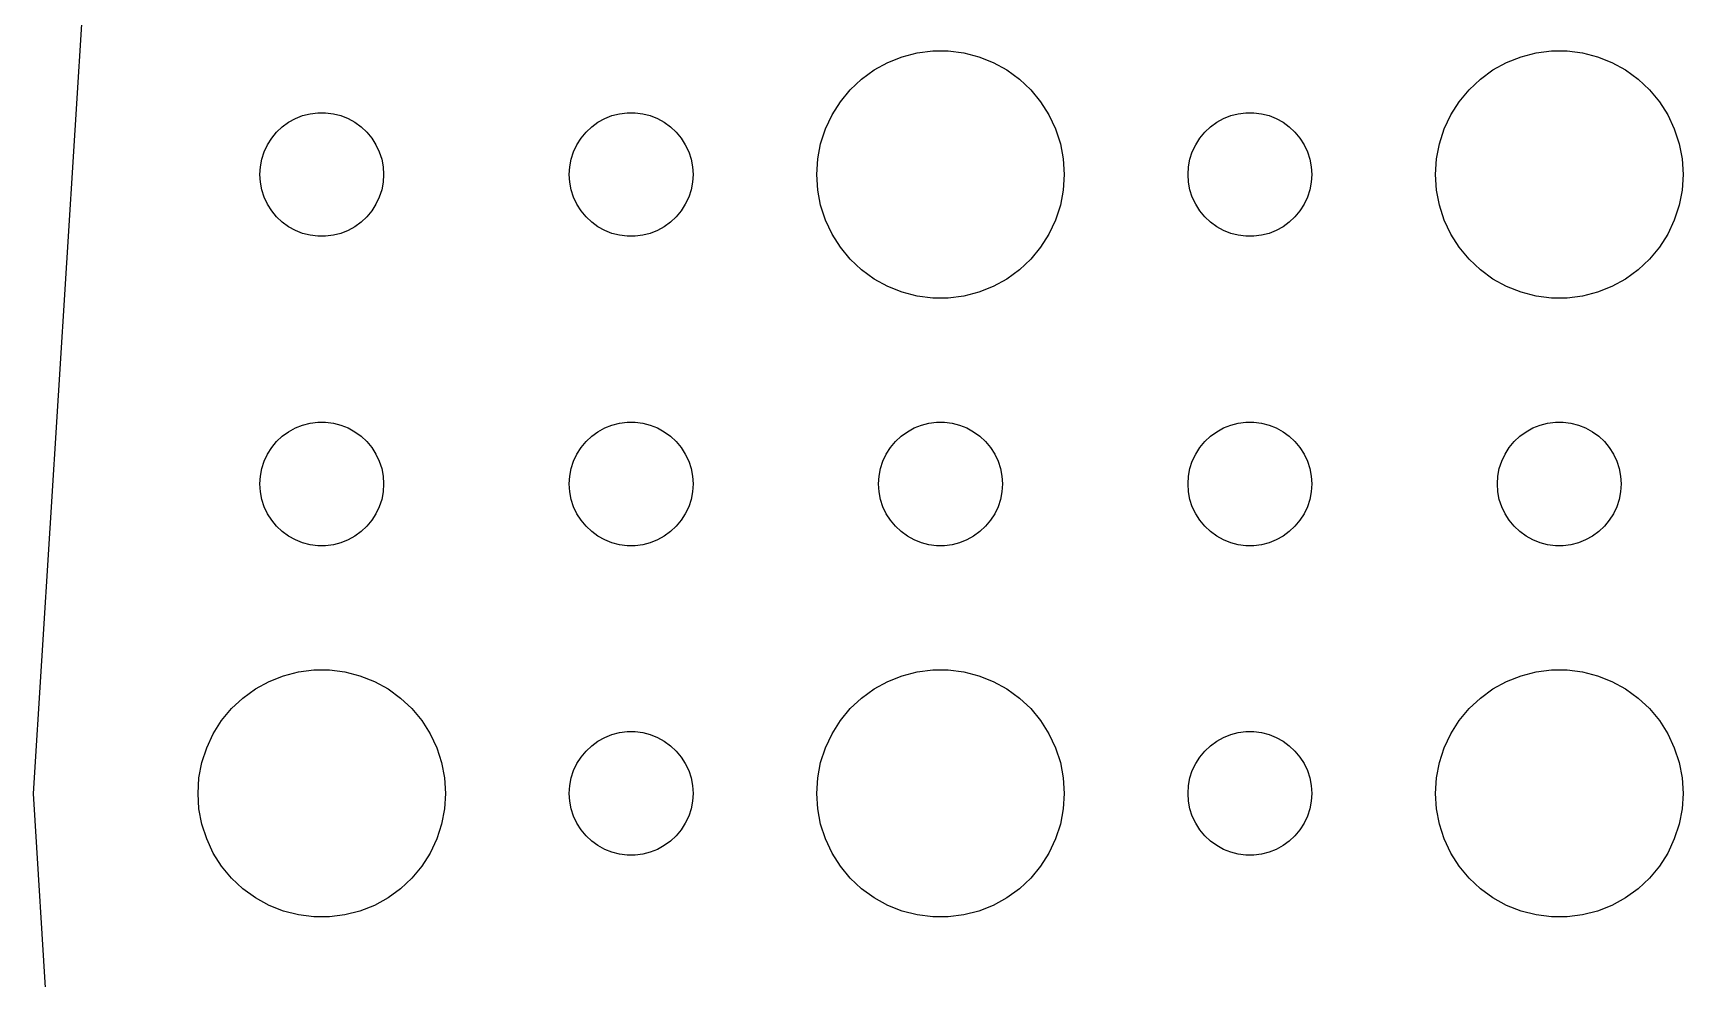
# Model space of a CAD drawing. Header units: metres. Extents: x -157 to 157, y -157 to 157.
# Drawn here: x -157 to -117, y -4.5 to 18.43 of the extents above; entities that cross this region are included whole.
import ezdxf

# ---------------------------------------------------------------- set-up
doc = ezdxf.new("R2010")
doc.units = ezdxf.units.M

msp = doc.modelspace()

# ---------------------------------------------------------------- linework, layer by layer
for p, q in [((-155.762, 19.6773), (-157, 0)), ((-136.607, 17.533), (-136.277, 17.7145)), ((-136.277, 17.7145), (-135.927, 17.8532)), ((-135.927, 17.8532), (-135.562, 17.9469)), ((-135.562, 17.9469), (-135.188, 17.9941)), ((-135.188, 17.9941), (-134.812, 17.9941)), ((-134.812, 17.9941), (-134.438, 17.9469)), ((-134.438, 17.9469), (-134.073, 17.8532)), ((-134.073, 17.8532), (-133.723, 17.7145)), ((-133.723, 17.7145), (-133.393, 17.533)), ((-121.607, 17.533), (-121.277, 17.7145)), ((-121.277, 17.7145), (-120.927, 17.8532)), ((-120.927, 17.8532), (-120.562, 17.9469)), ((-120.562, 17.9469), (-120.188, 17.9941)), ((-120.188, 17.9941), (-119.812, 17.9941)), ((-119.812, 17.9941), (-119.438, 17.9469)), ((-119.438, 17.9469), (-119.073, 17.8532)), ((-119.073, 17.8532), (-118.723, 17.7145)), ((-118.723, 17.7145), (-118.393, 17.533)), ((-137.187, 17.0536), (-136.912, 17.3115)), ((-136.912, 17.3115), (-136.607, 17.533)), ((-133.393, 17.533), (-133.088, 17.3115)), ((-133.088, 17.3115), (-132.813, 17.0536)), ((-122.187, 17.0536), (-121.912, 17.3115)), ((-121.912, 17.3115), (-121.607, 17.533)), ((-118.393, 17.533), (-118.088, 17.3115)), ((-118.088, 17.3115), (-117.813, 17.0536)), ((-137.427, 16.7634), (-137.187, 17.0536)), ((-132.813, 17.0536), (-132.573, 16.7634)), ((-122.427, 16.7634), (-122.187, 17.0536)), ((-117.813, 17.0536), (-117.573, 16.7634)), ((-150.639, 16.3572), (-150.464, 16.4266)), ((-150.464, 16.4266), (-150.281, 16.4734)), ((-150.281, 16.4734), (-150.094, 16.497)), ((-150.094, 16.497), (-149.906, 16.497)), ((-149.906, 16.497), (-149.719, 16.4734)), ((-149.719, 16.4734), (-149.536, 16.4266)), ((-149.536, 16.4266), (-149.361, 16.3572)), ((-143.139, 16.3572), (-142.964, 16.4266)), ((-142.964, 16.4266), (-142.781, 16.4734)), ((-142.781, 16.4734), (-142.594, 16.497)), ((-142.594, 16.497), (-142.406, 16.497)), ((-142.406, 16.497), (-142.219, 16.4734)), ((-142.219, 16.4734), (-142.036, 16.4266)), ((-142.036, 16.4266), (-141.861, 16.3572)), ((-137.789, 16.1044), (-137.629, 16.4453)), ((-137.629, 16.4453), (-137.427, 16.7634)), ((-132.573, 16.7634), (-132.371, 16.4453)), ((-132.371, 16.4453), (-132.211, 16.1044)), ((-128.139, 16.3572), (-127.964, 16.4266)), ((-127.964, 16.4266), (-127.781, 16.4734)), ((-127.781, 16.4734), (-127.594, 16.497)), ((-127.594, 16.497), (-127.406, 16.497)), ((-127.406, 16.497), (-127.219, 16.4734)), ((-127.219, 16.4734), (-127.036, 16.4266)), ((-127.036, 16.4266), (-126.861, 16.3572)), ((-122.789, 16.1044), (-122.629, 16.4453)), ((-122.629, 16.4453), (-122.427, 16.7634)), ((-117.573, 16.7634), (-117.371, 16.4453)), ((-117.371, 16.4453), (-117.211, 16.1044)), ((-151.214, 15.8817), (-151.093, 16.0268)), ((-151.093, 16.0268), (-150.956, 16.1558)), ((-150.956, 16.1558), (-150.804, 16.2665)), ((-150.804, 16.2665), (-150.639, 16.3572)), ((-149.361, 16.3572), (-149.196, 16.2665)), ((-149.196, 16.2665), (-149.044, 16.1558)), ((-149.044, 16.1558), (-148.907, 16.0268)), ((-148.907, 16.0268), (-148.786, 15.8817)), ((-143.714, 15.8817), (-143.593, 16.0268)), ((-143.593, 16.0268), (-143.456, 16.1558)), ((-143.456, 16.1558), (-143.304, 16.2665)), ((-143.304, 16.2665), (-143.139, 16.3572)), ((-141.861, 16.3572), (-141.696, 16.2665)), ((-141.696, 16.2665), (-141.544, 16.1558)), ((-141.544, 16.1558), (-141.407, 16.0268)), ((-141.407, 16.0268), (-141.286, 15.8817)), ((-137.906, 15.7461), (-137.789, 16.1044)), ((-132.211, 16.1044), (-132.094, 15.7461)), ((-128.714, 15.8817), (-128.593, 16.0268)), ((-128.593, 16.0268), (-128.456, 16.1558)), ((-128.456, 16.1558), (-128.304, 16.2665)), ((-128.304, 16.2665), (-128.139, 16.3572)), ((-126.861, 16.3572), (-126.696, 16.2665)), ((-126.696, 16.2665), (-126.544, 16.1558)), ((-126.544, 16.1558), (-126.407, 16.0268)), ((-126.407, 16.0268), (-126.286, 15.8817)), ((-122.906, 15.7461), (-122.789, 16.1044)), ((-117.211, 16.1044), (-117.094, 15.7461)), ((-151.395, 15.5522), (-151.314, 15.7226)), ((-151.314, 15.7226), (-151.214, 15.8817)), ((-148.786, 15.8817), (-148.686, 15.7226)), ((-148.686, 15.7226), (-148.605, 15.5522)), ((-143.895, 15.5522), (-143.814, 15.7226)), ((-143.814, 15.7226), (-143.714, 15.8817)), ((-141.286, 15.8817), (-141.186, 15.7226)), ((-141.186, 15.7226), (-141.105, 15.5522)), ((-137.976, 15.376), (-137.906, 15.7461)), ((-132.094, 15.7461), (-132.024, 15.376)), ((-128.895, 15.5522), (-128.814, 15.7226)), ((-128.814, 15.7226), (-128.714, 15.8817)), ((-126.286, 15.8817), (-126.186, 15.7226)), ((-126.186, 15.7226), (-126.105, 15.5522)), ((-122.976, 15.376), (-122.906, 15.7461)), ((-117.094, 15.7461), (-117.024, 15.376)), ((-151.488, 15.188), (-151.453, 15.373)), ((-151.453, 15.373), (-151.395, 15.5522)), ((-148.605, 15.5522), (-148.547, 15.373)), ((-148.547, 15.373), (-148.512, 15.188)), ((-143.988, 15.188), (-143.953, 15.373)), ((-143.953, 15.373), (-143.895, 15.5522)), ((-141.105, 15.5522), (-141.047, 15.373)), ((-141.047, 15.373), (-141.012, 15.188)), ((-138, 15), (-137.976, 15.376)), ((-132.024, 15.376), (-132, 15)), ((-128.988, 15.188), (-128.953, 15.373)), ((-128.953, 15.373), (-128.895, 15.5522)), ((-126.105, 15.5522), (-126.047, 15.373)), ((-126.047, 15.373), (-126.012, 15.188)), ((-123, 15), (-122.976, 15.376)), ((-117.024, 15.376), (-117, 15)), ((-151.5, 15), (-151.488, 15.188)), ((-151.488, 14.812), (-151.5, 15)), ((-151.453, 14.627), (-151.488, 14.812)), ((-148.512, 14.812), (-148.547, 14.627)), ((-148.512, 15.188), (-148.5, 15)), ((-148.5, 15), (-148.512, 14.812)), ((-144, 15), (-143.988, 15.188)), ((-143.988, 14.812), (-144, 15)), ((-143.953, 14.627), (-143.988, 14.812)), ((-141.012, 14.812), (-141.047, 14.627)), ((-141.012, 15.188), (-141, 15)), ((-141, 15), (-141.012, 14.812)), ((-137.976, 14.624), (-138, 15)), ((-132, 15), (-132.024, 14.624)), ((-129, 15), (-128.988, 15.188)), ((-128.988, 14.812), (-129, 15)), ((-128.953, 14.627), (-128.988, 14.812)), ((-126.012, 14.812), (-126.047, 14.627)), ((-126.012, 15.188), (-126, 15)), ((-126, 15), (-126.012, 14.812)), ((-122.976, 14.624), (-123, 15)), ((-117, 15), (-117.024, 14.624)), ((-151.395, 14.4478), (-151.453, 14.627)), ((-151.314, 14.2774), (-151.395, 14.4478)), ((-148.605, 14.4478), (-148.686, 14.2774)), ((-148.547, 14.627), (-148.605, 14.4478)), ((-143.895, 14.4478), (-143.953, 14.627)), ((-143.814, 14.2774), (-143.895, 14.4478)), ((-141.105, 14.4478), (-141.186, 14.2774)), ((-141.047, 14.627), (-141.105, 14.4478)), ((-137.906, 14.2539), (-137.976, 14.624)), ((-132.024, 14.624), (-132.094, 14.2539)), ((-128.895, 14.4478), (-128.953, 14.627)), ((-128.814, 14.2774), (-128.895, 14.4478)), ((-126.105, 14.4478), (-126.186, 14.2774)), ((-126.047, 14.627), (-126.105, 14.4478)), ((-122.906, 14.2539), (-122.976, 14.624)), ((-117.024, 14.624), (-117.094, 14.2539)), ((-151.214, 14.1183), (-151.314, 14.2774)), ((-151.093, 13.9732), (-151.214, 14.1183)), ((-148.786, 14.1183), (-148.907, 13.9732)), ((-148.686, 14.2774), (-148.786, 14.1183)), ((-143.714, 14.1183), (-143.814, 14.2774)), ((-143.593, 13.9732), (-143.714, 14.1183)), ((-141.286, 14.1183), (-141.407, 13.9732)), ((-141.186, 14.2774), (-141.286, 14.1183)), ((-137.789, 13.8956), (-137.906, 14.2539)), ((-132.094, 14.2539), (-132.211, 13.8956)), ((-128.714, 14.1183), (-128.814, 14.2774)), ((-128.593, 13.9732), (-128.714, 14.1183)), ((-126.286, 14.1183), (-126.407, 13.9732)), ((-126.186, 14.2774), (-126.286, 14.1183)), ((-122.789, 13.8956), (-122.906, 14.2539)), ((-117.094, 14.2539), (-117.211, 13.8956)), ((-150.956, 13.8442), (-151.093, 13.9732)), ((-150.804, 13.7335), (-150.956, 13.8442)), ((-150.639, 13.6427), (-150.804, 13.7335)), ((-150.464, 13.5734), (-150.639, 13.6427)), ((-149.361, 13.6427), (-149.536, 13.5734)), ((-149.196, 13.7335), (-149.361, 13.6427)), ((-149.044, 13.8442), (-149.196, 13.7335)), ((-148.907, 13.9732), (-149.044, 13.8442)), ((-143.456, 13.8442), (-143.593, 13.9732)), ((-143.304, 13.7335), (-143.456, 13.8442)), ((-143.139, 13.6427), (-143.304, 13.7335)), ((-142.964, 13.5734), (-143.139, 13.6427)), ((-141.861, 13.6427), (-142.036, 13.5734)), ((-141.696, 13.7335), (-141.861, 13.6427)), ((-141.544, 13.8442), (-141.696, 13.7335)), ((-141.407, 13.9732), (-141.544, 13.8442)), ((-137.629, 13.5547), (-137.789, 13.8956)), ((-132.211, 13.8956), (-132.371, 13.5547)), ((-128.456, 13.8442), (-128.593, 13.9732)), ((-128.304, 13.7335), (-128.456, 13.8442)), ((-128.139, 13.6427), (-128.304, 13.7335)), ((-127.964, 13.5734), (-128.139, 13.6427)), ((-126.861, 13.6427), (-127.036, 13.5734)), ((-126.696, 13.7335), (-126.861, 13.6427)), ((-126.544, 13.8442), (-126.696, 13.7335)), ((-126.407, 13.9732), (-126.544, 13.8442)), ((-122.629, 13.5547), (-122.789, 13.8956)), ((-117.211, 13.8956), (-117.371, 13.5547)), ((-150.281, 13.5266), (-150.464, 13.5734)), ((-150.094, 13.5029), (-150.281, 13.5266)), ((-149.906, 13.5029), (-150.094, 13.5029)), ((-149.719, 13.5266), (-149.906, 13.5029)), ((-149.536, 13.5734), (-149.719, 13.5266)), ((-142.781, 13.5266), (-142.964, 13.5734)), ((-142.594, 13.5029), (-142.781, 13.5266)), ((-142.406, 13.5029), (-142.594, 13.5029)), ((-142.219, 13.5266), (-142.406, 13.5029)), ((-142.036, 13.5734), (-142.219, 13.5266)), ((-137.427, 13.2366), (-137.629, 13.5547)), ((-137.187, 12.9464), (-137.427, 13.2366)), ((-132.573, 13.2366), (-132.813, 12.9464)), ((-132.371, 13.5547), (-132.573, 13.2366)), ((-127.781, 13.5266), (-127.964, 13.5734)), ((-127.594, 13.5029), (-127.781, 13.5266)), ((-127.406, 13.5029), (-127.594, 13.5029)), ((-127.219, 13.5266), (-127.406, 13.5029)), ((-127.036, 13.5734), (-127.219, 13.5266)), ((-122.427, 13.2366), (-122.629, 13.5547)), ((-122.187, 12.9464), (-122.427, 13.2366)), ((-117.573, 13.2366), (-117.813, 12.9464)), ((-117.371, 13.5547), (-117.573, 13.2366)), ((-136.912, 12.6884), (-137.187, 12.9464)), ((-132.813, 12.9464), (-133.088, 12.6884)), ((-121.912, 12.6884), (-122.187, 12.9464)), ((-117.813, 12.9464), (-118.088, 12.6884)), ((-136.607, 12.467), (-136.912, 12.6884)), ((-136.277, 12.2855), (-136.607, 12.467)), ((-133.393, 12.467), (-133.723, 12.2855)), ((-133.088, 12.6884), (-133.393, 12.467)), ((-121.607, 12.467), (-121.912, 12.6884)), ((-121.277, 12.2855), (-121.607, 12.467)), ((-118.393, 12.467), (-118.723, 12.2855)), ((-118.088, 12.6884), (-118.393, 12.467)), ((-135.927, 12.1468), (-136.277, 12.2855)), ((-135.562, 12.0531), (-135.927, 12.1468)), ((-135.188, 12.0059), (-135.562, 12.0531)), ((-134.812, 12.0059), (-135.188, 12.0059)), ((-134.438, 12.0531), (-134.812, 12.0059)), ((-134.073, 12.1468), (-134.438, 12.0531)), ((-133.723, 12.2855), (-134.073, 12.1468)), ((-120.927, 12.1468), (-121.277, 12.2855)), ((-120.562, 12.0531), (-120.927, 12.1468)), ((-120.188, 12.0059), (-120.562, 12.0531)), ((-119.812, 12.0059), (-120.188, 12.0059)), ((-119.438, 12.0531), (-119.812, 12.0059)), ((-119.073, 12.1468), (-119.438, 12.0531)), ((-118.723, 12.2855), (-119.073, 12.1468)), ((-150.804, 8.76648), (-150.639, 8.85724)), ((-150.639, 8.85724), (-150.464, 8.92657)), ((-150.464, 8.92657), (-150.281, 8.97342)), ((-150.281, 8.97342), (-150.094, 8.99704)), ((-150.094, 8.99704), (-149.906, 8.99704)), ((-149.906, 8.99704), (-149.719, 8.97342)), ((-149.719, 8.97342), (-149.536, 8.92657)), ((-149.536, 8.92657), (-149.361, 8.85724)), ((-149.361, 8.85724), (-149.196, 8.76648)), ((-143.304, 8.76648), (-143.139, 8.85724)), ((-143.139, 8.85724), (-142.964, 8.92657)), ((-142.964, 8.92657), (-142.781, 8.97342)), ((-142.781, 8.97342), (-142.594, 8.99704)), ((-142.594, 8.99704), (-142.406, 8.99704)), ((-142.406, 8.99704), (-142.219, 8.97342)), ((-142.219, 8.97342), (-142.036, 8.92657)), ((-142.036, 8.92657), (-141.861, 8.85724)), ((-141.861, 8.85724), (-141.696, 8.76648)), ((-135.804, 8.76648), (-135.639, 8.85724)), ((-135.639, 8.85724), (-135.464, 8.92657)), ((-135.464, 8.92657), (-135.281, 8.97342)), ((-135.281, 8.97342), (-135.094, 8.99704)), ((-135.094, 8.99704), (-134.906, 8.99704)), ((-134.906, 8.99704), (-134.719, 8.97342)), ((-134.719, 8.97342), (-134.536, 8.92657)), ((-134.536, 8.92657), (-134.361, 8.85724)), ((-134.361, 8.85724), (-134.196, 8.76648)), ((-128.304, 8.76648), (-128.139, 8.85724)), ((-128.139, 8.85724), (-127.964, 8.92657)), ((-127.964, 8.92657), (-127.781, 8.97342)), ((-127.781, 8.97342), (-127.594, 8.99704)), ((-127.594, 8.99704), (-127.406, 8.99704)), ((-127.406, 8.99704), (-127.219, 8.97342)), ((-127.219, 8.97342), (-127.036, 8.92657)), ((-127.036, 8.92657), (-126.861, 8.85724)), ((-126.861, 8.85724), (-126.696, 8.76648)), ((-120.804, 8.76648), (-120.639, 8.85724)), ((-120.639, 8.85724), (-120.464, 8.92657)), ((-120.464, 8.92657), (-120.281, 8.97342)), ((-120.281, 8.97342), (-120.094, 8.99704)), ((-120.094, 8.99704), (-119.906, 8.99704)), ((-119.906, 8.99704), (-119.719, 8.97342)), ((-119.719, 8.97342), (-119.536, 8.92657)), ((-119.536, 8.92657), (-119.361, 8.85724)), ((-119.361, 8.85724), (-119.196, 8.76648)), ((-151.214, 8.38167), (-151.093, 8.52681)), ((-151.093, 8.52681), (-150.956, 8.65576)), ((-150.956, 8.65576), (-150.804, 8.76648)), ((-149.196, 8.76648), (-149.044, 8.65576)), ((-149.044, 8.65576), (-148.907, 8.52681)), ((-148.907, 8.52681), (-148.786, 8.38167)), ((-143.714, 8.38167), (-143.593, 8.52681)), ((-143.593, 8.52681), (-143.456, 8.65576)), ((-143.456, 8.65576), (-143.304, 8.76648)), ((-141.696, 8.76648), (-141.544, 8.65576)), ((-141.544, 8.65576), (-141.407, 8.52681)), ((-141.407, 8.52681), (-141.286, 8.38167)), ((-136.214, 8.38167), (-136.093, 8.52681)), ((-136.093, 8.52681), (-135.956, 8.65576)), ((-135.956, 8.65576), (-135.804, 8.76648)), ((-134.196, 8.76648), (-134.044, 8.65576)), ((-134.044, 8.65576), (-133.907, 8.52681)), ((-133.907, 8.52681), (-133.786, 8.38167)), ((-128.714, 8.38167), (-128.593, 8.52681)), ((-128.593, 8.52681), (-128.456, 8.65576)), ((-128.456, 8.65576), (-128.304, 8.76648)), ((-126.696, 8.76648), (-126.544, 8.65576)), ((-126.544, 8.65576), (-126.407, 8.52681)), ((-126.407, 8.52681), (-126.286, 8.38167)), ((-121.214, 8.38167), (-121.093, 8.52681)), ((-121.093, 8.52681), (-120.956, 8.65576)), ((-120.956, 8.65576), (-120.804, 8.76648)), ((-119.196, 8.76648), (-119.044, 8.65576)), ((-119.044, 8.65576), (-118.907, 8.52681)), ((-118.907, 8.52681), (-118.786, 8.38167)), ((-151.453, 7.87303), (-151.395, 8.05219)), ((-151.395, 8.05219), (-151.314, 8.22263)), ((-151.314, 8.22263), (-151.214, 8.38167)), ((-148.786, 8.38167), (-148.686, 8.22263)), ((-148.686, 8.22263), (-148.605, 8.05219)), ((-148.605, 8.05219), (-148.547, 7.87303)), ((-143.953, 7.87303), (-143.895, 8.05219)), ((-143.895, 8.05219), (-143.814, 8.22263)), ((-143.814, 8.22263), (-143.714, 8.38167)), ((-141.286, 8.38167), (-141.186, 8.22263)), ((-141.186, 8.22263), (-141.105, 8.05219)), ((-141.105, 8.05219), (-141.047, 7.87303)), ((-136.453, 7.87303), (-136.395, 8.05219)), ((-136.395, 8.05219), (-136.314, 8.22263)), ((-136.314, 8.22263), (-136.214, 8.38167)), ((-133.786, 8.38167), (-133.686, 8.22263)), ((-133.686, 8.22263), (-133.605, 8.05219)), ((-133.605, 8.05219), (-133.547, 7.87303)), ((-128.953, 7.87303), (-128.895, 8.05219)), ((-128.895, 8.05219), (-128.814, 8.22263)), ((-128.814, 8.22263), (-128.714, 8.38167)), ((-126.286, 8.38167), (-126.186, 8.22263)), ((-126.186, 8.22263), (-126.105, 8.05219)), ((-126.105, 8.05219), (-126.047, 7.87303)), ((-121.453, 7.87303), (-121.395, 8.05219)), ((-121.395, 8.05219), (-121.314, 8.22263)), ((-121.314, 8.22263), (-121.214, 8.38167)), ((-118.786, 8.38167), (-118.686, 8.22263)), ((-118.686, 8.22263), (-118.605, 8.05219)), ((-118.605, 8.05219), (-118.547, 7.87303)), ((-151.5, 7.5), (-151.488, 7.68799)), ((-151.488, 7.68799), (-151.453, 7.87303)), ((-148.547, 7.87303), (-148.512, 7.68799)), ((-148.512, 7.68799), (-148.5, 7.5)), ((-144, 7.5), (-143.988, 7.68799)), ((-143.988, 7.68799), (-143.953, 7.87303)), ((-141.047, 7.87303), (-141.012, 7.68799)), ((-141.012, 7.68799), (-141, 7.5)), ((-136.5, 7.5), (-136.488, 7.68799)), ((-136.488, 7.68799), (-136.453, 7.87303)), ((-133.547, 7.87303), (-133.512, 7.68799)), ((-133.512, 7.68799), (-133.5, 7.5)), ((-129, 7.5), (-128.988, 7.68799)), ((-128.988, 7.68799), (-128.953, 7.87303)), ((-126.047, 7.87303), (-126.012, 7.68799)), ((-126.012, 7.68799), (-126, 7.5)), ((-121.5, 7.5), (-121.488, 7.68799)), ((-121.488, 7.68799), (-121.453, 7.87303)), ((-118.547, 7.87303), (-118.512, 7.68799)), ((-118.512, 7.68799), (-118.5, 7.5)), ((-151.488, 7.312), (-151.5, 7.5)), ((-151.453, 7.12695), (-151.488, 7.312)), ((-148.512, 7.312), (-148.547, 7.12695)), ((-148.5, 7.5), (-148.512, 7.312)), ((-143.988, 7.312), (-144, 7.5)), ((-143.953, 7.12695), (-143.988, 7.312)), ((-141.012, 7.312), (-141.047, 7.12695)), ((-141, 7.5), (-141.012, 7.312)), ((-136.488, 7.312), (-136.5, 7.5)), ((-136.453, 7.12695), (-136.488, 7.312)), ((-133.512, 7.312), (-133.547, 7.12695)), ((-133.5, 7.5), (-133.512, 7.312)), ((-128.988, 7.312), (-129, 7.5)), ((-128.953, 7.12695), (-128.988, 7.312)), ((-126.012, 7.312), (-126.047, 7.12695)), ((-126, 7.5), (-126.012, 7.312)), ((-121.488, 7.312), (-121.5, 7.5)), ((-121.453, 7.12695), (-121.488, 7.312)), ((-118.512, 7.312), (-118.547, 7.12695)), ((-118.5, 7.5), (-118.512, 7.312)), ((-151.395, 6.9478), (-151.453, 7.12695)), ((-151.314, 6.77736), (-151.395, 6.9478)), ((-148.605, 6.9478), (-148.686, 6.77736)), ((-148.547, 7.12695), (-148.605, 6.9478)), ((-143.895, 6.9478), (-143.953, 7.12695)), ((-143.814, 6.77736), (-143.895, 6.9478)), ((-141.105, 6.9478), (-141.186, 6.77736)), ((-141.047, 7.12695), (-141.105, 6.9478)), ((-136.395, 6.9478), (-136.453, 7.12695)), ((-136.314, 6.77736), (-136.395, 6.9478)), ((-133.605, 6.9478), (-133.686, 6.77736)), ((-133.547, 7.12695), (-133.605, 6.9478)), ((-128.895, 6.9478), (-128.953, 7.12695)), ((-128.814, 6.77736), (-128.895, 6.9478)), ((-126.105, 6.9478), (-126.186, 6.77736)), ((-126.047, 7.12695), (-126.105, 6.9478)), ((-121.395, 6.9478), (-121.453, 7.12695)), ((-121.314, 6.77736), (-121.395, 6.9478)), ((-118.605, 6.9478), (-118.686, 6.77736)), ((-118.547, 7.12695), (-118.605, 6.9478)), ((-151.214, 6.61832), (-151.314, 6.77736)), ((-151.093, 6.47318), (-151.214, 6.61832)), ((-150.956, 6.34422), (-151.093, 6.47318)), ((-148.907, 6.47318), (-149.044, 6.34422)), ((-148.786, 6.61832), (-148.907, 6.47318)), ((-148.686, 6.77736), (-148.786, 6.61832)), ((-143.714, 6.61832), (-143.814, 6.77736)), ((-143.593, 6.47318), (-143.714, 6.61832)), ((-143.456, 6.34422), (-143.593, 6.47318)), ((-141.407, 6.47318), (-141.544, 6.34422)), ((-141.286, 6.61832), (-141.407, 6.47318)), ((-141.186, 6.77736), (-141.286, 6.61832)), ((-136.214, 6.61832), (-136.314, 6.77736)), ((-136.093, 6.47318), (-136.214, 6.61832)), ((-135.956, 6.34422), (-136.093, 6.47318)), ((-133.907, 6.47318), (-134.044, 6.34422)), ((-133.786, 6.61832), (-133.907, 6.47318)), ((-133.686, 6.77736), (-133.786, 6.61832)), ((-128.714, 6.61832), (-128.814, 6.77736)), ((-128.593, 6.47318), (-128.714, 6.61832)), ((-128.456, 6.34422), (-128.593, 6.47318)), ((-126.407, 6.47318), (-126.544, 6.34422)), ((-126.286, 6.61832), (-126.407, 6.47318)), ((-126.186, 6.77736), (-126.286, 6.61832)), ((-121.214, 6.61832), (-121.314, 6.77736)), ((-121.093, 6.47318), (-121.214, 6.61832)), ((-120.956, 6.34422), (-121.093, 6.47318)), ((-118.907, 6.47318), (-119.044, 6.34422)), ((-118.786, 6.61832), (-118.907, 6.47318)), ((-118.686, 6.77736), (-118.786, 6.61832)), ((-150.804, 6.23351), (-150.956, 6.34422)), ((-150.639, 6.14275), (-150.804, 6.23351)), ((-150.464, 6.07341), (-150.639, 6.14275)), ((-150.281, 6.02657), (-150.464, 6.07341)), ((-150.094, 6.00294), (-150.281, 6.02657)), ((-149.906, 6.00294), (-150.094, 6.00294)), ((-149.719, 6.02657), (-149.906, 6.00294)), ((-149.536, 6.07341), (-149.719, 6.02657)), ((-149.361, 6.14275), (-149.536, 6.07341)), ((-149.196, 6.23351), (-149.361, 6.14275)), ((-149.044, 6.34422), (-149.196, 6.23351)), ((-143.304, 6.23351), (-143.456, 6.34422)), ((-143.139, 6.14275), (-143.304, 6.23351)), ((-142.964, 6.07341), (-143.139, 6.14275)), ((-142.781, 6.02657), (-142.964, 6.07341)), ((-142.594, 6.00294), (-142.781, 6.02657)), ((-142.406, 6.00294), (-142.594, 6.00294)), ((-142.219, 6.02657), (-142.406, 6.00294)), ((-142.036, 6.07341), (-142.219, 6.02657)), ((-141.861, 6.14275), (-142.036, 6.07341)), ((-141.696, 6.23351), (-141.861, 6.14275)), ((-141.544, 6.34422), (-141.696, 6.23351)), ((-135.804, 6.23351), (-135.956, 6.34422)), ((-135.639, 6.14275), (-135.804, 6.23351)), ((-135.464, 6.07341), (-135.639, 6.14275)), ((-135.281, 6.02657), (-135.464, 6.07341)), ((-135.094, 6.00294), (-135.281, 6.02657)), ((-134.906, 6.00294), (-135.094, 6.00294)), ((-134.719, 6.02657), (-134.906, 6.00294)), ((-134.536, 6.07341), (-134.719, 6.02657)), ((-134.361, 6.14275), (-134.536, 6.07341)), ((-134.196, 6.23351), (-134.361, 6.14275)), ((-134.044, 6.34422), (-134.196, 6.23351)), ((-128.304, 6.23351), (-128.456, 6.34422)), ((-128.139, 6.14275), (-128.304, 6.23351)), ((-127.964, 6.07341), (-128.139, 6.14275)), ((-127.781, 6.02657), (-127.964, 6.07341)), ((-127.594, 6.00294), (-127.781, 6.02657)), ((-127.406, 6.00294), (-127.594, 6.00294)), ((-127.219, 6.02657), (-127.406, 6.00294)), ((-127.036, 6.07341), (-127.219, 6.02657)), ((-126.861, 6.14275), (-127.036, 6.07341)), ((-126.696, 6.23351), (-126.861, 6.14275)), ((-126.544, 6.34422), (-126.696, 6.23351)), ((-120.804, 6.23351), (-120.956, 6.34422)), ((-120.639, 6.14275), (-120.804, 6.23351)), ((-120.464, 6.07341), (-120.639, 6.14275)), ((-120.281, 6.02657), (-120.464, 6.07341)), ((-120.094, 6.00294), (-120.281, 6.02657)), ((-119.906, 6.00294), (-120.094, 6.00294)), ((-119.719, 6.02657), (-119.906, 6.00294)), ((-119.536, 6.07341), (-119.719, 6.02657)), ((-119.361, 6.14275), (-119.536, 6.07341)), ((-119.196, 6.23351), (-119.361, 6.14275)), ((-119.044, 6.34422), (-119.196, 6.23351)), ((-151.277, 2.71448), (-150.927, 2.85316)), ((-150.927, 2.85316), (-150.562, 2.94685)), ((-150.562, 2.94685), (-150.188, 2.99408)), ((-150.188, 2.99408), (-149.812, 2.99408)), ((-149.812, 2.99408), (-149.438, 2.94685)), ((-149.438, 2.94685), (-149.073, 2.85316)), ((-149.073, 2.85316), (-148.723, 2.71448)), ((-136.277, 2.71448), (-135.927, 2.85316)), ((-135.927, 2.85316), (-135.562, 2.94685)), ((-135.562, 2.94685), (-135.188, 2.99408)), ((-135.188, 2.99408), (-134.812, 2.99408)), ((-134.812, 2.99408), (-134.438, 2.94685)), ((-134.438, 2.94685), (-134.073, 2.85316)), ((-134.073, 2.85316), (-133.723, 2.71448)), ((-121.277, 2.71448), (-120.927, 2.85316)), ((-120.927, 2.85316), (-120.562, 2.94685)), ((-120.562, 2.94685), (-120.188, 2.99408)), ((-120.188, 2.99408), (-119.812, 2.99408)), ((-119.812, 2.99408), (-119.438, 2.94685)), ((-119.438, 2.94685), (-119.073, 2.85316)), ((-119.073, 2.85316), (-118.723, 2.71448)), ((-151.912, 2.31154), (-151.607, 2.53297)), ((-151.607, 2.53297), (-151.277, 2.71448)), ((-148.723, 2.71448), (-148.393, 2.53297)), ((-148.393, 2.53297), (-148.088, 2.31154)), ((-136.912, 2.31154), (-136.607, 2.53297)), ((-136.607, 2.53297), (-136.277, 2.71448)), ((-133.723, 2.71448), (-133.393, 2.53297)), ((-133.393, 2.53297), (-133.088, 2.31154)), ((-121.912, 2.31154), (-121.607, 2.53297)), ((-121.607, 2.53297), (-121.277, 2.71448)), ((-118.723, 2.71448), (-118.393, 2.53297)), ((-118.393, 2.53297), (-118.088, 2.31154)), ((-152.427, 1.76335), (-152.187, 2.05363)), ((-152.187, 2.05363), (-151.912, 2.31154)), ((-148.088, 2.31154), (-147.813, 2.05363)), ((-147.813, 2.05363), (-147.573, 1.76335)), ((-137.427, 1.76335), (-137.187, 2.05363)), ((-137.187, 2.05363), (-136.912, 2.31154)), ((-133.088, 2.31154), (-132.813, 2.05363)), ((-132.813, 2.05363), (-132.573, 1.76335)), ((-122.427, 1.76335), (-122.187, 2.05363)), ((-122.187, 2.05363), (-121.912, 2.31154)), ((-118.088, 2.31154), (-117.813, 2.05363)), ((-117.813, 2.05363), (-117.573, 1.76335)), ((-152.629, 1.44525), (-152.427, 1.76335)), ((-147.573, 1.76335), (-147.371, 1.44525)), ((-137.629, 1.44525), (-137.427, 1.76335)), ((-132.573, 1.76335), (-132.371, 1.44525)), ((-122.629, 1.44525), (-122.427, 1.76335)), ((-117.573, 1.76335), (-117.371, 1.44525)), ((-152.789, 1.10437), (-152.629, 1.44525)), ((-147.371, 1.44525), (-147.211, 1.10437)), ((-143.456, 1.15576), (-143.304, 1.26648)), ((-143.304, 1.26648), (-143.139, 1.35724)), ((-143.139, 1.35724), (-142.964, 1.42657)), ((-142.964, 1.42657), (-142.781, 1.47342)), ((-142.781, 1.47342), (-142.594, 1.49704)), ((-142.594, 1.49704), (-142.406, 1.49704)), ((-142.406, 1.49704), (-142.219, 1.47342)), ((-142.219, 1.47342), (-142.036, 1.42657)), ((-142.036, 1.42657), (-141.861, 1.35724)), ((-141.861, 1.35724), (-141.696, 1.26648)), ((-141.696, 1.26648), (-141.544, 1.15576)), ((-137.789, 1.10437), (-137.629, 1.44525)), ((-132.371, 1.44525), (-132.211, 1.10437)), ((-128.456, 1.15576), (-128.304, 1.26648)), ((-128.304, 1.26648), (-128.139, 1.35724)), ((-128.139, 1.35724), (-127.964, 1.42657)), ((-127.964, 1.42657), (-127.781, 1.47342)), ((-127.781, 1.47342), (-127.594, 1.49704)), ((-127.594, 1.49704), (-127.406, 1.49704)), ((-127.406, 1.49704), (-127.219, 1.47342)), ((-127.219, 1.47342), (-127.036, 1.42657)), ((-127.036, 1.42657), (-126.861, 1.35724)), ((-126.861, 1.35724), (-126.696, 1.26648)), ((-126.696, 1.26648), (-126.544, 1.15576)), ((-122.789, 1.10437), (-122.629, 1.44525)), ((-117.371, 1.44525), (-117.211, 1.10437)), ((-152.906, 0.74606), (-152.789, 1.10437)), ((-147.211, 1.10437), (-147.094, 0.74606)), ((-143.814, 0.72263), (-143.714, 0.88167)), ((-143.714, 0.88167), (-143.593, 1.02681)), ((-143.593, 1.02681), (-143.456, 1.15576)), ((-141.544, 1.15576), (-141.407, 1.02681)), ((-141.407, 1.02681), (-141.286, 0.88167)), ((-141.286, 0.88167), (-141.186, 0.72263)), ((-137.906, 0.74606), (-137.789, 1.10437)), ((-132.211, 1.10437), (-132.094, 0.74606)), ((-128.814, 0.72263), (-128.714, 0.88167)), ((-128.714, 0.88167), (-128.593, 1.02681)), ((-128.593, 1.02681), (-128.456, 1.15576)), ((-126.544, 1.15576), (-126.407, 1.02681)), ((-126.407, 1.02681), (-126.286, 0.88167)), ((-126.286, 0.88167), (-126.186, 0.72263)), ((-122.906, 0.74606), (-122.789, 1.10437)), ((-117.211, 1.10437), (-117.094, 0.74606)), ((-152.976, 0.37599), (-152.906, 0.74606)), ((-147.094, 0.74606), (-147.024, 0.37599)), ((-143.953, 0.37303), (-143.895, 0.55219)), ((-143.895, 0.55219), (-143.814, 0.72263)), ((-141.186, 0.72263), (-141.105, 0.55219)), ((-141.105, 0.55219), (-141.047, 0.37303)), ((-137.976, 0.37599), (-137.906, 0.74606)), ((-132.094, 0.74606), (-132.024, 0.37599)), ((-128.953, 0.37303), (-128.895, 0.55219)), ((-128.895, 0.55219), (-128.814, 0.72263)), ((-126.186, 0.72263), (-126.105, 0.55219)), ((-126.105, 0.55219), (-126.047, 0.37303)), ((-122.976, 0.37599), (-122.906, 0.74606)), ((-117.094, 0.74606), (-117.024, 0.37599)), ((-157, 0), (-155.762, -19.6773)), ((-153, 0), (-152.976, 0.37599)), ((-152.976, -0.37599), (-153, 0)), ((-147.024, 0.37599), (-147, 0)), ((-147, 0), (-147.024, -0.37599)), ((-144, 0), (-143.988, 0.18799)), ((-143.988, -0.18799), (-144, 0)), ((-143.988, 0.18799), (-143.953, 0.37303)), ((-141.047, 0.37303), (-141.012, 0.18799)), ((-141.012, 0.18799), (-141, 0)), ((-141, 0), (-141.012, -0.18799)), ((-138, 0), (-137.976, 0.37599)), ((-137.976, -0.37599), (-138, 0)), ((-132.024, 0.37599), (-132, 0)), ((-132, 0), (-132.024, -0.37599)), ((-129, 0), (-128.988, 0.18799)), ((-128.988, -0.18799), (-129, 0)), ((-128.988, 0.18799), (-128.953, 0.37303)), ((-126.047, 0.37303), (-126.012, 0.18799)), ((-126.012, 0.18799), (-126, 0)), ((-126, 0), (-126.012, -0.18799)), ((-123, 0), (-122.976, 0.37599)), ((-122.976, -0.37599), (-123, 0)), ((-117.024, 0.37599), (-117, 0)), ((-117, 0), (-117.024, -0.37599)), ((-152.906, -0.74606), (-152.976, -0.37599)), ((-147.024, -0.37599), (-147.094, -0.74606)), ((-143.953, -0.37303), (-143.988, -0.18799)), ((-143.895, -0.55219), (-143.953, -0.37303)), ((-141.047, -0.37303), (-141.105, -0.55219)), ((-141.012, -0.18799), (-141.047, -0.37303)), ((-137.906, -0.74606), (-137.976, -0.37599)), ((-132.024, -0.37599), (-132.094, -0.74606)), ((-128.953, -0.37303), (-128.988, -0.18799)), ((-128.895, -0.55219), (-128.953, -0.37303)), ((-126.047, -0.37303), (-126.105, -0.55219)), ((-126.012, -0.18799), (-126.047, -0.37303)), ((-122.906, -0.74606), (-122.976, -0.37599)), ((-117.024, -0.37599), (-117.094, -0.74606)), ((-152.789, -1.10437), (-152.906, -0.74606)), ((-147.094, -0.74606), (-147.211, -1.10437)), ((-143.814, -0.72263), (-143.895, -0.55219)), ((-143.714, -0.88167), (-143.814, -0.72263)), ((-141.186, -0.72263), (-141.286, -0.88167)), ((-141.105, -0.55219), (-141.186, -0.72263)), ((-137.789, -1.10437), (-137.906, -0.74606)), ((-132.094, -0.74606), (-132.211, -1.10437)), ((-128.814, -0.72263), (-128.895, -0.55219)), ((-128.714, -0.88167), (-128.814, -0.72263)), ((-126.186, -0.72263), (-126.286, -0.88167)), ((-126.105, -0.55219), (-126.186, -0.72263)), ((-122.789, -1.10437), (-122.906, -0.74606)), ((-117.094, -0.74606), (-117.211, -1.10437)), ((-152.629, -1.44525), (-152.789, -1.10437)), ((-147.211, -1.10437), (-147.371, -1.44525)), ((-143.593, -1.02681), (-143.714, -0.88167)), ((-143.456, -1.15576), (-143.593, -1.02681)), ((-143.304, -1.26648), (-143.456, -1.15576)), ((-141.544, -1.15576), (-141.696, -1.26648)), ((-141.407, -1.02681), (-141.544, -1.15576)), ((-141.286, -0.88167), (-141.407, -1.02681)), ((-137.629, -1.44525), (-137.789, -1.10437)), ((-132.211, -1.10437), (-132.371, -1.44525)), ((-128.593, -1.02681), (-128.714, -0.88167)), ((-128.456, -1.15576), (-128.593, -1.02681)), ((-128.304, -1.26648), (-128.456, -1.15576)), ((-126.544, -1.15576), (-126.696, -1.26648)), ((-126.407, -1.02681), (-126.544, -1.15576)), ((-126.286, -0.88167), (-126.407, -1.02681)), ((-122.629, -1.44525), (-122.789, -1.10437)), ((-117.211, -1.10437), (-117.371, -1.44525)), ((-152.427, -1.76335), (-152.629, -1.44525)), ((-147.371, -1.44525), (-147.573, -1.76335)), ((-143.139, -1.35724), (-143.304, -1.26648)), ((-142.964, -1.42657), (-143.139, -1.35724)), ((-142.781, -1.47342), (-142.964, -1.42657)), ((-142.594, -1.49704), (-142.781, -1.47342)), ((-142.406, -1.49704), (-142.594, -1.49704)), ((-142.219, -1.47342), (-142.406, -1.49704)), ((-142.036, -1.42657), (-142.219, -1.47342)), ((-141.861, -1.35724), (-142.036, -1.42657)), ((-141.696, -1.26648), (-141.861, -1.35724)), ((-137.427, -1.76335), (-137.629, -1.44525)), ((-132.371, -1.44525), (-132.573, -1.76335)), ((-128.139, -1.35724), (-128.304, -1.26648)), ((-127.964, -1.42657), (-128.139, -1.35724)), ((-127.781, -1.47342), (-127.964, -1.42657)), ((-127.594, -1.49704), (-127.781, -1.47342)), ((-127.406, -1.49704), (-127.594, -1.49704)), ((-127.219, -1.47342), (-127.406, -1.49704)), ((-127.036, -1.42657), (-127.219, -1.47342)), ((-126.861, -1.35724), (-127.036, -1.42657)), ((-126.696, -1.26648), (-126.861, -1.35724)), ((-122.427, -1.76335), (-122.629, -1.44525)), ((-117.371, -1.44525), (-117.573, -1.76335)), ((-152.187, -2.05363), (-152.427, -1.76335)), ((-147.573, -1.76335), (-147.813, -2.05363)), ((-137.187, -2.05363), (-137.427, -1.76335)), ((-132.573, -1.76335), (-132.813, -2.05363)), ((-122.187, -2.05363), (-122.427, -1.76335)), ((-117.573, -1.76335), (-117.813, -2.05363)), ((-151.912, -2.31154), (-152.187, -2.05363)), ((-151.607, -2.53297), (-151.912, -2.31154)), ((-148.088, -2.31154), (-148.393, -2.53297)), ((-147.813, -2.05363), (-148.088, -2.31154)), ((-136.912, -2.31154), (-137.187, -2.05363)), ((-136.607, -2.53297), (-136.912, -2.31154)), ((-133.088, -2.31154), (-133.393, -2.53297)), ((-132.813, -2.05363), (-133.088, -2.31154)), ((-121.912, -2.31154), (-122.187, -2.05363)), ((-121.607, -2.53297), (-121.912, -2.31154)), ((-118.088, -2.31154), (-118.393, -2.53297)), ((-117.813, -2.05363), (-118.088, -2.31154)), ((-151.277, -2.71448), (-151.607, -2.53297)), ((-150.927, -2.85316), (-151.277, -2.71448)), ((-148.723, -2.71448), (-149.073, -2.85316)), ((-148.393, -2.53297), (-148.723, -2.71448)), ((-136.277, -2.71448), (-136.607, -2.53297)), ((-135.927, -2.85316), (-136.277, -2.71448)), ((-133.723, -2.71448), (-134.073, -2.85316)), ((-133.393, -2.53297), (-133.723, -2.71448)), ((-121.277, -2.71448), (-121.607, -2.53297)), ((-120.927, -2.85316), (-121.277, -2.71448)), ((-118.723, -2.71448), (-119.073, -2.85316)), ((-118.393, -2.53297), (-118.723, -2.71448)), ((-150.562, -2.94685), (-150.927, -2.85316)), ((-150.188, -2.99408), (-150.562, -2.94685)), ((-149.812, -2.99408), (-150.188, -2.99408)), ((-149.438, -2.94685), (-149.812, -2.99408)), ((-149.073, -2.85316), (-149.438, -2.94685)), ((-135.562, -2.94685), (-135.927, -2.85316)), ((-135.188, -2.99408), (-135.562, -2.94685)), ((-134.812, -2.99408), (-135.188, -2.99408)), ((-134.438, -2.94685), (-134.812, -2.99408)), ((-134.073, -2.85316), (-134.438, -2.94685)), ((-120.562, -2.94685), (-120.927, -2.85316)), ((-120.188, -2.99408), (-120.562, -2.94685)), ((-119.812, -2.99408), (-120.188, -2.99408)), ((-119.438, -2.94685), (-119.812, -2.99408)), ((-119.073, -2.85316), (-119.438, -2.94685))]:
    msp.add_line(p, q)

doc.saveas('drawing.dxf')
